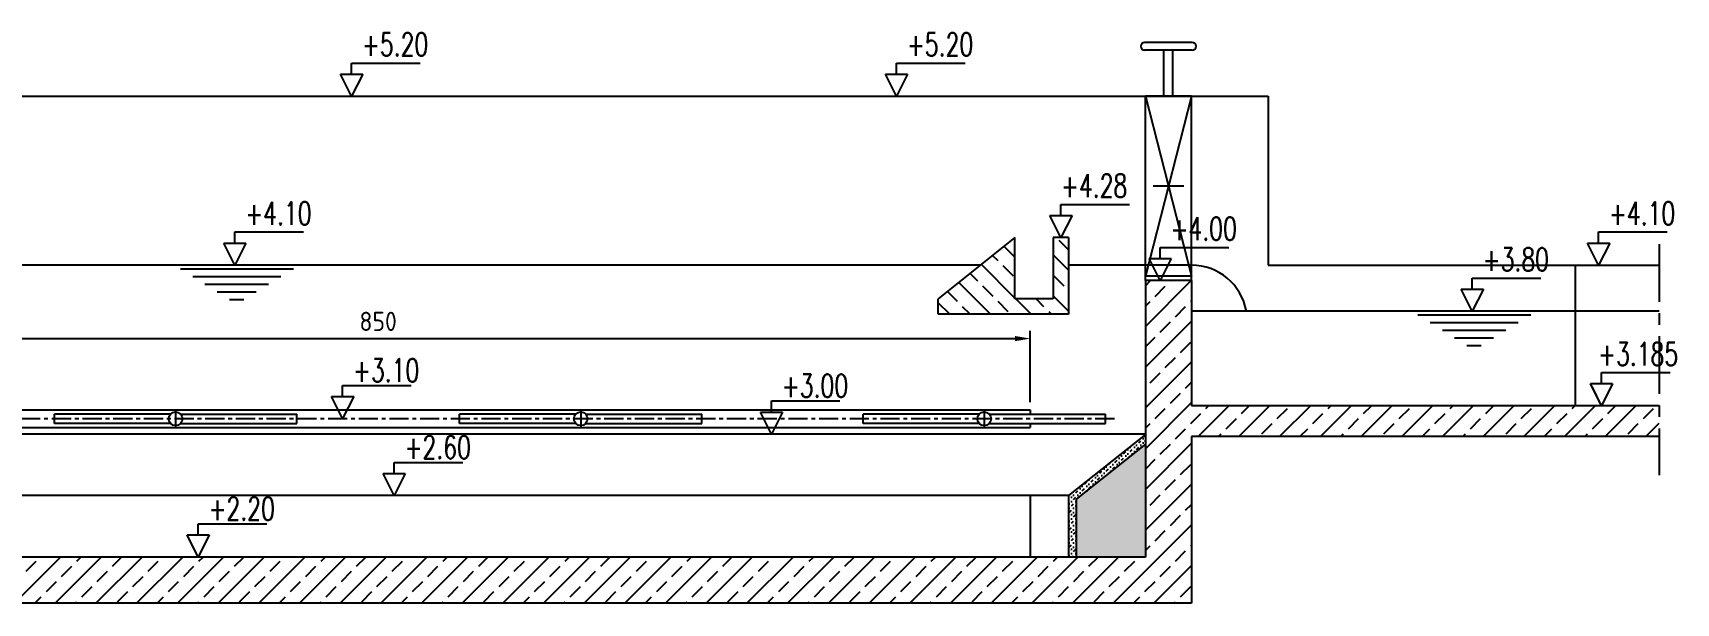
# Model space of a CAD drawing. Header units: inches. Extents: x 113285 to 117969, y -9404 to -6149.
# Drawn here: x 116187 to 117258, y -8350 to -7979 of the extents above; entities that cross this region are included whole.
import ezdxf
from ezdxf.enums import TextEntityAlignment as Align

# ---------------------------------------------------------------- set-up
doc = ezdxf.new("R2010")
doc.units = ezdxf.units.IN
doc.header["$MEASUREMENT"] = 0
doc.linetypes.add('CENTER', pattern=[2, 1.25, -0.25, 0.25, -0.25])
for name, color, linetype in [('1', 1, 'Continuous'), ('2', 2, 'Continuous'), ('3', 3, 'Continuous'), ('4', 4, 'Continuous'), ('5', 5, 'Continuous'), ('KOT', 2, 'Continuous'), ('OLCU', 2, 'Continuous')]:
    doc.layers.add(name, color=color, linetype=linetype)
doc.styles.add('A5', font='romanstw.shx', dxfattribs={"width": 0.5})
doc.styles.add('PASSDIN', font='isocp.shx')
doc.dimstyles.get("Standard").update_dxf_attribs({"dimscale": 5, "dimtxt": 2.5, "dimasz": 2, "dimexe": 1, "dimexo": 1, "dimgap": 1, "dimtad": 1, "dimdec": 8, "dimzin": 12, "dimdsep": 46, "dimtxsty": 'PASSDIN', "dimcen": 2, "dimadec": 1, "dimazin": 3, "dimtfac": 1, "dimtdec": 8, "dimtix": 1, "dimtofl": 0, "dimtmove": 0, "dimatfit": 3, "dimfxl": 0, "dimtolj": 1, "dimtzin": 0, "dimarcsym": 0})

# ---------------------------------------------------------------- blocks, each defined once
blk = doc.blocks.new('*D128')
at = {"layer": 'Defpoints', "color": 0}
for p in [(116837.2, -8177.9), (115987.2, -8224.4), (116837.2, -8224.4)]:
    blk.add_point(p, dxfattribs=at)
at = {"layer": 'OLCU', "color": 0, "lineweight": -2}
for p, q in [((115987.2, -8219.4), (115987.2, -8172.9)), ((115997.2, -8177.9), (116827.2, -8177.9)), ((116837.2, -8219.4), (116837.2, -8172.9))]:
    blk.add_line(p, q, dxfattribs=at)
at = {"layer": 'OLCU', "color": 0}
for points in [[(115997.2, -8176.2), (115997.2, -8179.6), (115987.2, -8177.9)], [(116827.2, -8176.2), (116827.2, -8179.6), (116837.2, -8177.9)]]:
    blk.add_solid(points, dxfattribs=at)
at = {"layer": 'OLCU', "color": 0, "insert": (116412.2, -8166.7), "char_height": 12.5, "attachment_point": 5, "style": 'PASSDIN'}
blk.add_mtext('\\A1;850', dxfattribs=at)

msp = doc.modelspace()

# ---------------------------------------------------------------- hatches: boundary and pattern name
at = {"layer": '1'}
h = msp.add_hatch(dxfattribs=at)
h.set_pattern_fill('ANSI33', color=0, scale=75, style=0)
h.set_pattern_definition([(45, (6891.634, 179.064), (-13.258252, 13.258252), []), (45, (6904.892, 179.064), (-13.258252, 13.258252), [9.375, -4.6875])])
h.paths.add_polyline_path([(117247.0941882, -8221.61123342), (116942.21896117, -8221.61123342), (116942.21896117, -8140.11123342), (116912.21896117, -8140.11123342), (116912.21896117, -8320.11123342), (115912.21896117, -8320.11123342), (115912.21896117, -8140.11123342), (115882.21896117, -8140.11123342), (115882.21896117, -8350.11123342), (116942.21896117, -8350.11123342), (116942.21896117, -8241.61123342), (117247.0941882, -8241.61123342)])
h.paths.add_polyline_path([(115912.21896117, -8020.11123342), (115882.21896117, -8020.11123342), (115882.21896117, -8140.11123342), (115912.21896117, -8140.11123342)])
h = msp.add_hatch(dxfattribs=at)
h.set_pattern_fill('ANSI33', color=0, scale=75, angle=90, style=0)
h.set_pattern_definition([(135, (6613.679, 106.057), (-13.258252, -13.258252), []), (135, (6613.679, 119.315), (-13.258252, -13.258252), [9.375, -4.6875])])
h.paths.add_polyline_path([(116852.21896117, -8152.11123342), (116839.71896117, -8152.11123342), (116839.71896117, -8162.11123342), (116862.21896117, -8162.11123342), (116862.21896117, -8112.11123342), (116852.21896117, -8112.11123342)])
h.paths.add_polyline_path([(116839.71896117, -8162.11123342), (116839.71896117, -8152.11123342), (116827.21896117, -8152.11123342), (116827.21896117, -8112.11123342), (116812.21896117, -8124.11123342), (116812.21896117, -8162.11123342)])
h.paths.add_polyline_path([(116812.21896117, -8162.11123342), (116812.21896117, -8124.11123342), (116787.21896117, -8144.11123342), (116787.21896117, -8162.11123342)])
h.paths.add_polyline_path([(116787.21896117, -8162.11123342), (116787.21896117, -8144.11123342), (116777.21896117, -8152.11123342), (116777.21896117, -8162.11123342)])
h = msp.add_hatch(dxfattribs=at)
h.set_pattern_fill('MUDST', color=0, scale=8, angle=45, style=0)
h.set_pattern_definition([(45, (8992.093, -2028.9228), (1.414213562, 4.242640687), [2, -2, 0, -2, 0, -2])])
h.paths.add_polyline_path([(116912.21896117, -8246.68497336), (116912.21896117, -8240.29320073), (116862.21896117, -8280.11123342), (116862.21896117, -8320.11123342), (116867.21896117, -8320.11123342), (116867.21896117, -8282.52120277)])
h = msp.add_hatch(dxfattribs=at)
h.set_pattern_fill('AR-CONC', color=0, scale=4, style=0)
h.set_pattern_definition([(50, (8992.093, -2028.923), (28.6904073, -2.5100854), [3, -33]), (355, (8992.093, -2028.923), (-5.550053, 30.087685), [2.4, -26.4]), (100.4514, (8994.484, -2029.132), (23.140375, 27.577582), [2.5496076, -28.0456845]), (46.1842, (8992.093, -2020.923), (42.689642, -6.62076), [4.5, -49.5]), (96.6356, (8995.65, -2021.475), (37.386508, 38.964715), [3.824412, -42.06852]), (351.1842, (8992.093, -2020.923), (37.386478, 38.964744), [3.6, -39.6]), (21, (8996.093, -2022.923), (23.876282, -16.1047556), [3, -33]), (326, (8996.093, -2022.923), (9.732613, 29.006002), [2.4, -26.4]), (71.4514, (8998.083, -2024.265), (33.608905, 12.90122), [2.5496076, -28.0456845]), (37.5, (8992.093, -2028.923), (0.4863942, 13.3157542), [0, -26.08, 0, -26.8, 0, -26.5]), (7.5, (8992.093, -2028.923), (10.5227815, 15.7764685), [0, -15.28, 0, -25.48, 0, -10.1]), (327.5, (8983.173, -2028.923), (21.3528974, -0.9021949), [0, -10, 0, -31.2, 0, -41.4]), (317.5, (8979.173, -2028.923), (23.3274468, 4.0041993), [0, -13, 0, -20.72, 0, -29.4])])
h.paths.add_polyline_path([(116912.21896117, -8246.68497336), (116867.21896117, -8282.52120277), (116867.21896117, -8320.11123342), (116912.21896117, -8320.11123342)])
h.paths.add_polyline_path([(115957.21896117, -8282.52120277), (115912.21896117, -8246.68497336), (115912.21896117, -8320.11123342), (115957.21896117, -8320.11123342)])

# ---------------------------------------------------------------- linework, layer by layer
at = {"layer": '1', "color": 0, "linetype": 'Continuous'}
for p, q in [((116942.71896117, -7985.11123342), (116911.71896117, -7985.11123342)), ((116942.71896117, -7990.11123342), (116911.71896117, -7990.11123342)), ((116924.21896117, -8020.11123342), (116924.21896117, -7990.11123342)), ((116930.21896117, -8020.11123342), (116930.21896117, -7990.11123342)), ((116912.21896117, -8137.28819442), (116912.21896117, -8020.11123342)), ((116912.21896117, -8020.11123342), (116942.21896117, -8137.28819442)), ((116942.21896117, -8020.11123342), (116912.21896117, -8137.28819442)), ((116942.21896117, -8020.11123342), (116912.21896117, -8020.11123342)), ((116942.21896117, -8137.28819442), (116942.21896117, -8020.11123342)), ((116937.21896117, -8078.69971392), (116917.21896117, -8078.69971392)), ((116942.21896117, -8137.28819442), (116912.21896117, -8137.28819442)), ((117247.0941882, -8160.11123342), (116942.21896117, -8160.11123342))]:
    msp.add_line(p, q, dxfattribs=at)
at = {"layer": '1', "color": 0, "linetype": 'CENTER', "ltscale": 30}
msp.add_line((117247.0941882, -8116.39053343), (117247.0941882, -8266.81337541), dxfattribs=at)
at = {"layer": '1', "color": 0}
for p, q in [((116804.71896117, -8130.11123342), (115944.73945375, -8130.11123342)), ((116283.36914651, -8132.45042958), (116357.0185336, -8132.45042958)), ((116291.35547255, -8137.45042958), (116348.69176518, -8137.45042958)), ((116942.21896117, -8130.11123342), (116862.21896117, -8130.11123342)), ((116299.34179859, -8142.45042958), (116340.70543914, -8142.45042958)), ((116307.32812463, -8147.45042958), (116332.71911309, -8147.45042958)), ((116315.31445068, -8152.45042958), (116324.73278705, -8152.45042958)), ((117089.79481709, -8162.45042958), (117163.44420418, -8162.45042958)), ((117097.78114313, -8167.45042958), (117155.11743576, -8167.45042958)), ((117105.76746917, -8172.45042958), (117147.13110972, -8172.45042958)), ((117113.75379521, -8177.45042958), (117139.14478367, -8177.45042958)), ((117121.74012125, -8182.45042958), (117131.15845763, -8182.45042958))]:
    msp.add_line(p, q, dxfattribs=at)
at = {"layer": '1', "color": 0, "linetype": 'CENTER', "ltscale": 10}
for p, q in [((116280.21896117, -8224.48853944), (116280.21896117, -8235.37666024)), ((116544.21896117, -8224.48853944), (116544.21896117, -8235.37666024)), ((116807.21896117, -8224.48853944), (116807.21896117, -8235.37666024)), ((116892.04856964, -8230.11123342), (115934.33597224, -8230.11123342))]:
    msp.add_line(p, q, dxfattribs=at)
at = {"layer": '1', "color": 0, "linetype": 'Continuous'}
for centre, start, end in [((116911.71896117, -7987.61123342), 90, 270), ((116942.71896117, -7987.61123342), 270, 90)]:
    msp.add_arc(centre, 2.5, start, end, dxfattribs=at)
at = {"layer": '1', "color": 0}
msp.add_arc((116942.21896117, -8166.52996775), 36.41873434, 10.1513005591, 90, dxfattribs=at)
at = {"layer": '2', "color": 0}
for p, q in [((116002.93396117, -8224.39623342), (116837.21896117, -8224.39623342)), ((116837.21896117, -8224.39623342), (116837.21896117, -8227.11123342)), ((116276.93724971, -8227.11123342), (116201.21896117, -8227.11123342)), ((116201.21896117, -8233.11123342), (116201.21896117, -8227.11123342)), ((116276.93724971, -8233.11123342), (116201.21896117, -8233.11123342)), ((116283.50067263, -8227.11123342), (116359.21896117, -8227.11123342)), ((116283.50067263, -8233.11123342), (116359.21896117, -8233.11123342)), ((116359.21896117, -8233.11123342), (116359.21896117, -8227.11123342)), ((116540.93724971, -8227.11123342), (116465.21896117, -8227.11123342)), ((116465.21896117, -8233.11123342), (116465.21896117, -8227.11123342)), ((116540.93724971, -8233.11123342), (116465.21896117, -8233.11123342)), ((116547.50067263, -8227.11123342), (116623.21896117, -8227.11123342)), ((116547.50067263, -8233.11123342), (116623.21896117, -8233.11123342)), ((116623.21896117, -8233.11123342), (116623.21896117, -8227.11123342)), ((116728.21896117, -8233.11123342), (116728.21896117, -8227.11123342)), ((116803.93724971, -8227.11123342), (116728.21896117, -8227.11123342)), ((116803.93724971, -8233.11123342), (116728.21896117, -8233.11123342)), ((116810.50067263, -8227.11123342), (116886.21896117, -8227.11123342)), ((116810.50067263, -8233.11123342), (116886.21896117, -8233.11123342)), ((116837.21896117, -8233.11123342), (116837.21896117, -8235.82623342)), ((116886.21896117, -8233.11123342), (116886.21896117, -8227.11123342)), ((115987.21896117, -8235.82623342), (116837.21896117, -8235.82623342))]:
    msp.add_line(p, q, dxfattribs=at)
at = {"layer": '2', "color": 0, "linetype": 'Continuous'}
for p, q in [((116912.21896117, -8240.11123342), (115912.21896117, -8240.11123342)), ((116862.21896117, -8280.11123342), (115962.21896117, -8280.11123342))]:
    msp.add_line(p, q, dxfattribs=at)
at = {"layer": '2', "color": 0}
for centre in [(116280.21896117, -8230.11123342), (116544.21896117, -8230.11123342), (116807.21896117, -8230.11123342)]:
    msp.add_circle(centre, 4.44630522, dxfattribs=at)
at = {"layer": '3', "color": 0}
msp.add_line((117192.21896117, -8130.11123342), (117192.21896117, -8221.61123342), dxfattribs=at)
at = {"layer": '3', "color": 0, "linetype": 'Continuous'}
for p, q in [((116912.21896117, -8240.29320073), (116862.21896117, -8280.11123342)), ((116912.21896117, -8246.68497336), (116867.21896117, -8282.52120277)), ((116837.21896117, -8280.11123342), (116837.21896117, -8320.11123342)), ((116862.21896117, -8280.11123342), (116862.21896117, -8320.11123342)), ((116867.21896117, -8282.52120277), (116867.21896117, -8320.11123342))]:
    msp.add_line(p, q, dxfattribs=at)
at = {"layer": '4', "color": 0, "linetype": 'Continuous'}
for p, q in [((115912.21896117, -8020.11123342), (116992.21896117, -8020.11123342)), ((116992.21896117, -8020.11123342), (116992.21896117, -8130.11123342)), ((116912.21896117, -8140.11123342), (116912.21896117, -8137.28819442)), ((116942.21896117, -8140.11123342), (116942.21896117, -8137.28819442)), ((116992.21896117, -8130.11123342), (117247.0941882, -8130.11123342)), ((117192.21896117, -8130.11123342), (117192.21896117, -8221.61123342))]:
    msp.add_line(p, q, dxfattribs=at)
at = {"layer": '5', "color": 0, "linetype": 'Continuous'}
for p, q in [((116827.21896117, -8112.11123342), (116777.21896117, -8152.11123342)), ((116827.21896117, -8152.11123342), (116827.21896117, -8112.11123342)), ((116862.21896117, -8112.11123342), (116852.21896117, -8112.11123342)), ((116852.21896117, -8112.11123342), (116852.21896117, -8152.11123342)), ((116862.21896117, -8112.11123342), (116862.21896117, -8162.11123342)), ((116912.21896117, -8140.11123342), (116912.21896117, -8320.11123342)), ((116942.21896117, -8140.11123342), (116912.21896117, -8140.11123342)), ((116942.21896117, -8140.11123342), (116942.21896117, -8221.61123342)), ((116777.21896117, -8162.11123342), (116777.21896117, -8152.11123342)), ((116852.21896117, -8152.11123342), (116827.21896117, -8152.11123342)), ((116862.21896117, -8162.11123342), (116777.21896117, -8162.11123342)), ((117247.0941882, -8221.61123342), (116942.21896117, -8221.61123342)), ((117247.0941882, -8241.61123342), (116942.21896117, -8241.61123342)), ((116942.21896117, -8241.61123342), (116942.21896117, -8350.11123342)), ((116912.21896117, -8320.11123342), (115912.21896117, -8320.11123342)), ((116942.21896117, -8350.11123342), (115882.21896117, -8350.11123342))]:
    msp.add_line(p, q, dxfattribs=at)
at = {"layer": 'KOT', "color": 0}
for p, q in [((116394.93672932, -8005.71123312), (116394.93672932, -7998.51123298)), ((116394.93672932, -7998.51123298), (116439.57673047, -7998.51123298)), ((116750.08940579, -7998.51123298), (116794.72940694, -7998.51123298)), ((116750.08940579, -8005.71123312), (116750.08940579, -7998.51123298)), ((116394.93672932, -8020.11123341), (116387.73672917, -8005.71123312)), ((116387.73672917, -8005.71123312), (116402.13672946, -8005.71123312)), ((116402.13672946, -8005.71123312), (116394.93672932, -8020.11123341)), ((116742.88940565, -8005.71123312), (116757.28940594, -8005.71123312)), ((116750.08940579, -8020.11123341), (116742.88940565, -8005.71123312)), ((116757.28940594, -8005.71123312), (116750.08940579, -8020.11123341)), ((116857.21896117, -8097.71123313), (116857.21896117, -8090.51123299)), ((116857.21896117, -8090.51123299), (116901.85896232, -8090.51123299)), ((116857.21896117, -8112.11123342), (116850.01896103, -8097.71123313)), ((116850.01896103, -8097.71123313), (116864.41896131, -8097.71123313)), ((116864.41896131, -8097.71123313), (116857.21896117, -8112.11123342)), ((116311.68027896, -8115.71123313), (116326.08027925, -8115.71123313)), ((116318.88027911, -8130.11123342), (116311.68027896, -8115.71123313)), ((116318.88027911, -8108.51123299), (116363.52028026, -8108.51123299)), ((116318.88027911, -8115.71123313), (116318.88027911, -8108.51123299)), ((116326.08027925, -8115.71123313), (116318.88027911, -8130.11123342)), ((117200.41630342, -8115.71123312), (117214.81630371, -8115.71123312)), ((117207.61630357, -8130.11123341), (117200.41630342, -8115.71123312)), ((117207.61630357, -8108.51123298), (117252.25630472, -8108.51123298)), ((117207.61630357, -8115.71123312), (117207.61630357, -8108.51123298)), ((117214.81630371, -8115.71123312), (117207.61630357, -8130.11123341)), ((116914.67819775, -8125.71123312), (116929.07819804, -8125.71123312)), ((116921.87819789, -8140.11123341), (116914.67819775, -8125.71123312)), ((116921.87819789, -8118.51123298), (116966.51819905, -8118.51123298)), ((116921.87819789, -8125.71123312), (116921.87819789, -8118.51123298)), ((116929.07819804, -8125.71123312), (116921.87819789, -8140.11123341)), ((117125.30594969, -8145.71123313), (117125.30594969, -8138.51123299)), ((117125.30594969, -8138.51123299), (117169.94595084, -8138.51123299)), ((117125.30594969, -8160.11123342), (117118.10594954, -8145.71123313)), ((117118.10594954, -8145.71123313), (117132.50594983, -8145.71123313)), ((117132.50594983, -8145.71123313), (117125.30594969, -8160.11123342)), ((117209.5392576, -8200.01123299), (117254.17925876, -8200.01123299)), ((117209.5392576, -8207.21123313), (117209.5392576, -8200.01123299)), ((116389.0832707, -8215.63940428), (116389.0832707, -8208.43940414)), ((116389.0832707, -8208.43940414), (116433.72327186, -8208.43940414)), ((117202.33925746, -8207.21123313), (117216.73925775, -8207.21123313)), ((117209.5392576, -8221.61123342), (117202.33925746, -8207.21123313)), ((117209.5392576, -8221.61123342), (117203.53925748, -8209.61123318)), ((117216.73925775, -8207.21123313), (117209.5392576, -8221.61123342)), ((117215.53925772, -8209.61123318), (117209.5392576, -8221.61123342)), ((116389.0832707, -8230.03940457), (116381.88327056, -8215.63940428)), ((116381.88327056, -8215.63940428), (116396.28327085, -8215.63940428)), ((116396.28327085, -8215.63940428), (116389.0832707, -8230.03940457)), ((116668.56158218, -8218.51123298), (116713.20158333, -8218.51123298)), ((116668.56158218, -8225.71123312), (116668.56158218, -8218.51123298)), ((116661.36158203, -8225.71123312), (116675.76158232, -8225.71123312)), ((116668.56158218, -8240.11123341), (116661.36158203, -8225.71123312)), ((116675.76158232, -8225.71123312), (116668.56158218, -8240.11123341)), ((116415.51237257, -8265.71123312), (116429.91237286, -8265.71123312)), ((116422.71237272, -8280.11123341), (116415.51237257, -8265.71123312)), ((116422.71237272, -8258.51123298), (116467.35237387, -8258.51123298)), ((116422.71237272, -8265.71123312), (116422.71237272, -8258.51123298)), ((116429.91237286, -8265.71123312), (116422.71237272, -8280.11123341)), ((116294.97031418, -8305.71123312), (116294.97031418, -8298.51123298)), ((116294.97031418, -8298.51123298), (116339.61031533, -8298.51123298)), ((116294.97031418, -8320.11123341), (116287.77031404, -8305.71123312)), ((116287.77031404, -8305.71123312), (116302.17031433, -8305.71123312)), ((116302.17031433, -8305.71123312), (116294.97031418, -8320.11123341))]:
    msp.add_line(p, q, dxfattribs=at)

# ---------------------------------------------------------------- texts
at = {"layer": 'KOT', "color": 0, "style": 'A5', "width": 0.7}
for s, p in [('+5.20', (116444.87280991, -7993.89466793)), ('+5.20', (116800.02548638, -7993.89466793)), ('+4.28', (116900.43833234, -8085.89466794)), ('+4.10', (116368.8163597, -8103.89466794)), ('+4.10', (117257.55238416, -8103.89466793)), ('+4.00', (116971.81427848, -8113.89466793)), ('+3.80', (117175.24203028, -8133.89466794)), ('+3.185', (117259.47533819, -8195.39466794)), ('+3.10', (116439.01935129, -8206.04800862)), ('+3.00', (116718.49766277, -8216.11983746)), ('+2.60', (116472.64845331, -8256.11983746)), ('+2.20', (116344.90639477, -8296.11983746))]:
    msp.add_text(s, height=15.0000003, dxfattribs=at).set_placement(p, align=Align.RIGHT)

# ---------------------------------------------------------------- dimensions: what is measured, and where the dimension line sits
at = {"layer": 'OLCU', "color": 0}
dim = msp.add_linear_dim(base=(116837.2189611698, -8177.9018297655), p1=(115987.2189611698, -8224.3962334178), p2=(116837.2189611698, -8224.3962334179), dimstyle='Standard', dxfattribs=at)
dim.commit()
dim.dimension.update_dxf_attribs({"geometry": '*D128', "text_midpoint": (116412.2189611698, -8166.6518297655)})

doc.saveas('drawing.dxf')
